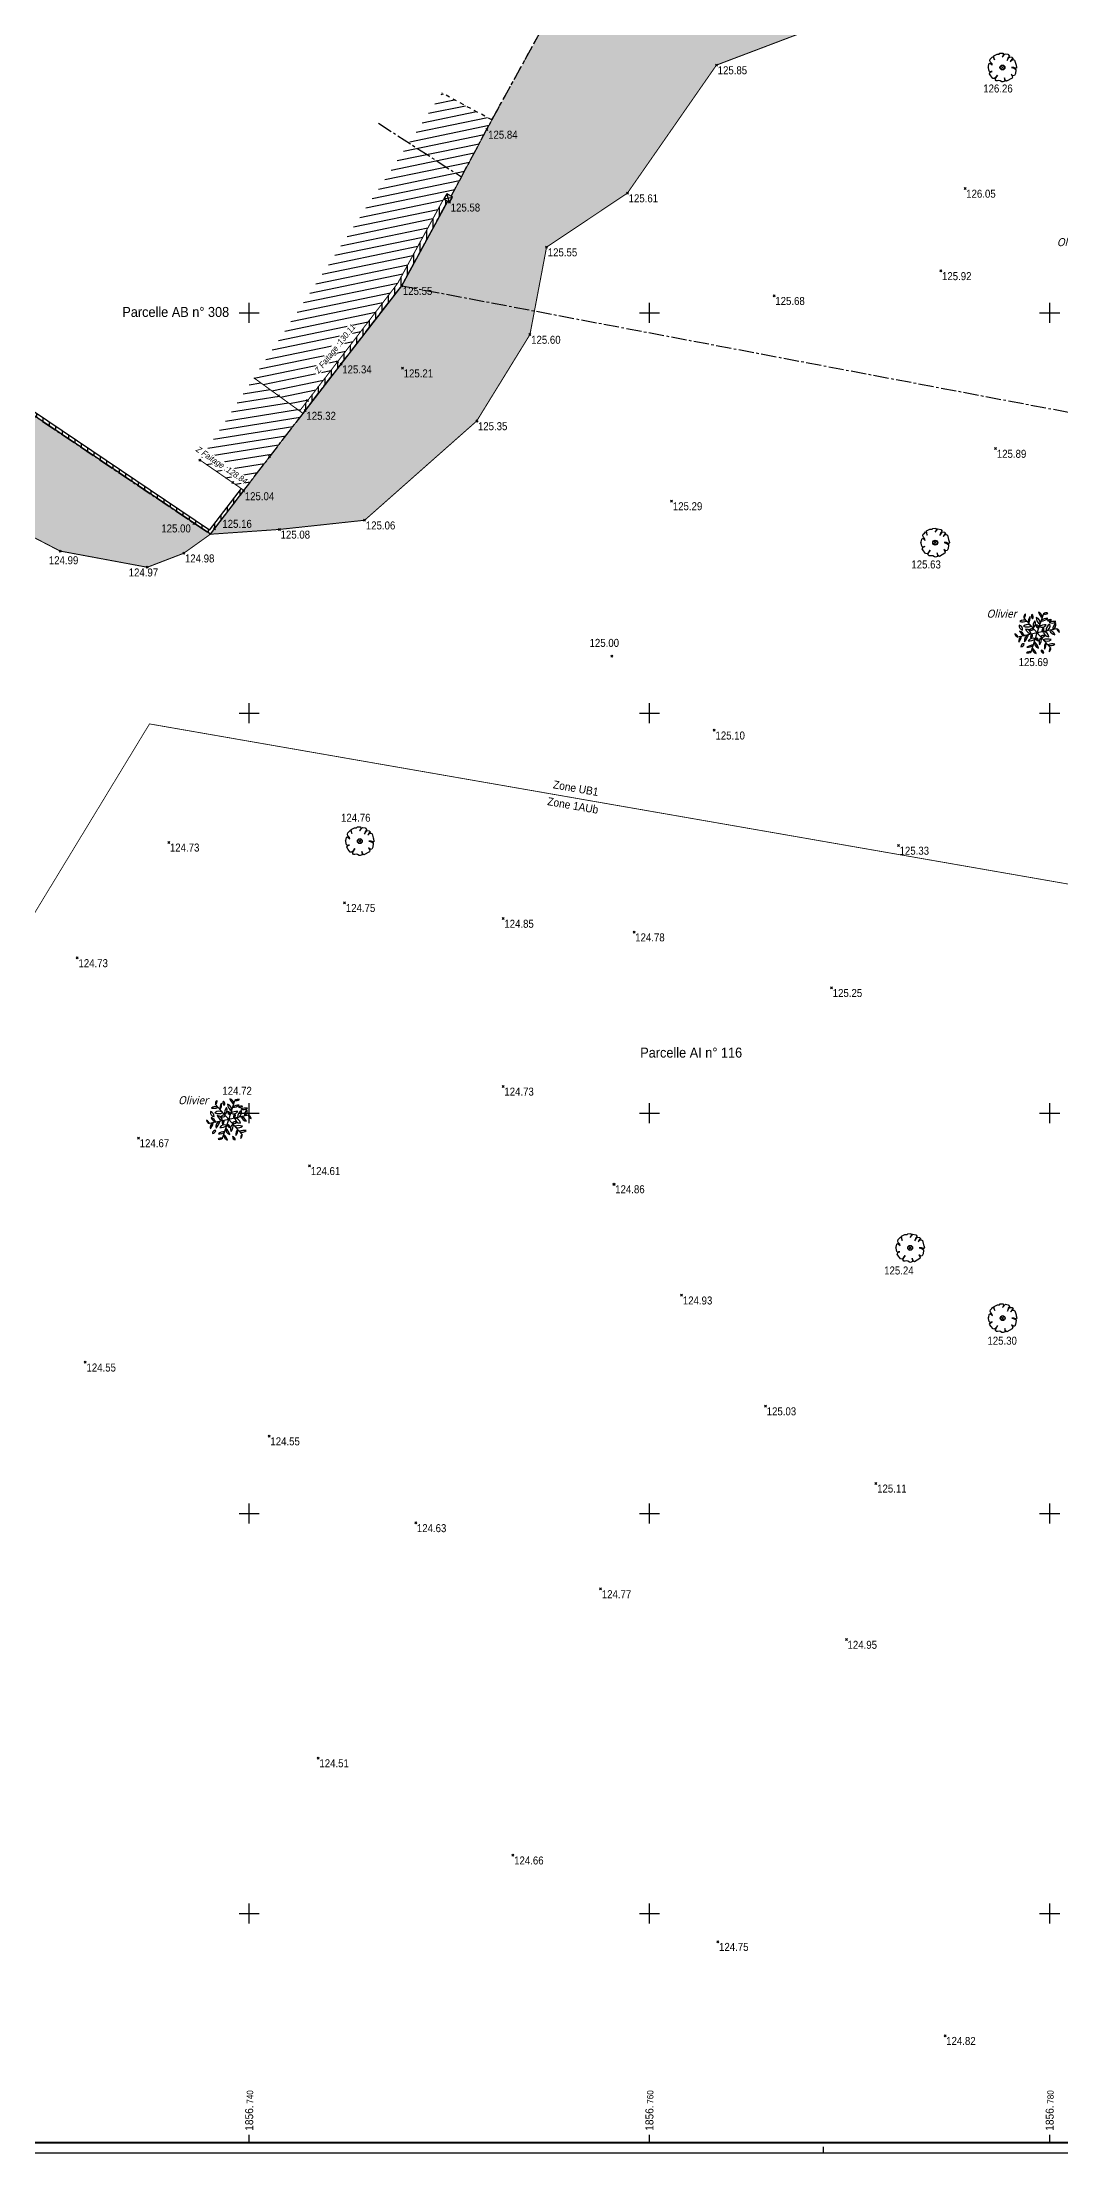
# Model space of a CAD drawing. Header units: millimetres. Extents: x 1856675 to 1856923, y 3169023 to 3169196.
# Drawn here: x 1856729.7 to 1856780.6, y 3169028 to 3169133.5 of the extents above; entities that cross this region are included whole.
import ezdxf
from ezdxf.enums import TextEntityAlignment as Align

# ---------------------------------------------------------------- set-up
doc = ezdxf.new("R2010")
doc.units = ezdxf.units.MM
doc.header["$PDMODE"] = 3
doc.header["$PDSIZE"] = 0.05
for name, pattern in [('AXES2', [28.575, 19.05, -3.175, 3.175, -3.175]), ('Grille', [0.4, 0.2, -0.2]), ('INTERROMPU', [19.05, 12.7, -6.35])]:
    doc.linetypes.add(name, pattern=pattern)
for name, color, linetype in [('Bâtiments', 7, 'Continuous'), ('Bâtiments Hachures', 174, 'Continuous'), ('Carroyage(2)', 7, 'Continuous'), ('Carroyage(2)_Croix', 7, 'Continuous'), ('Carroyage(2)_Textes', 7, 'Continuous'), ('Limites', 1, 'AXES2'), ('Mise en Page', 7, 'Continuous'), ('Murs', 7, 'Continuous'), ('Murs Hachures', 7, 'Continuous'), ("Plan Local d'Urbanisme", 30, 'Continuous'), ('Points Topo', 7, 'Continuous'), ('Points Topo Altitude', 7, 'Continuous'), ('Textes', 7, 'Continuous'), ('Végétation', 102, 'Continuous')]:
    doc.layers.add(name, color=color, linetype=linetype)
doc.styles.add('Pts Topo SPE', font='', dxfattribs={"width": 0.9})
doc.styles.get("Standard").update_dxf_attribs({"font": '', "width": 0.95, "height": 0.4})
doc.styles.get('Pts Topo SPE').set_extended_font_data('Titillium Web Light')
doc.styles.get('Standard').set_extended_font_data('Titillium Web')

# ---------------------------------------------------------------- blocks, each defined once
blk = doc.blocks.new('PointTopo_SPE')
at = {"color": 0}
blk.add_point((0, 0), dxfattribs=at)
at = {"layer": 'Points Topo Altitude', "style": 'Pts Topo SPE', "width": 0.9}
blk.add_attdef('ALT', text='', height=0.4, dxfattribs=at).set_placement((0.06, -0.06), align=Align.TOP_LEFT)
blk = doc.blocks.new('SPE33')
at = {"layer": 'Végétation', "color": 34, "linetype": 'Continuous'}
for p, q in [((0, 0), (-0.97, -0.21)), ((-0.66, 0.74), (0, 0)), ((-0.31, -0.94), (0, 0)), ((0, 0), (0.31, 0.94)), ((0.97, 0.21), (0, 0)), ((0, 0), (0.66, -0.74))]:
    blk.add_line(p, q, dxfattribs=at)
at = {"layer": 'Végétation', "linetype": 'Continuous', "flags": 128}
for points in [[(-0.91, 0.39, 0.413556), (-0.73, 0.14, 0.327018)], [(-0.64, -0.14, 0.199071), (-0.88, 0.09, 0.2141), (-0.64, -0.14)], [(-0.31, -0.07, 0.399655), (-0.58, 0.19, 0.182632)], [(-0.44, 0.48, 0.197295), (-0.36, 0.81, 0.213394)], [(-0.38, 0.15, 0.405615), (-0.17, 0.19, 0.368138)], [(-0.27, 0.92, 0.359321), (-0.23, 0.7, 0.44854)], [(-0.21, 0.24, 0.395447), (-0.12, 0.6, 0.183737)], [(-0.06, 0.76, 0.247573), (0.14, 0.43, 0.405576)], [(-0.06, 0.4, 0.412257), (0.08, 0.24, 0.363706)], [(0.1, 0.31, 0.397494), (0.45, 0.4, 0.182802)], [(0.32, 0.25, 0.410228), (0.25, 0.05, 0.362668)], [(0.58, -0.19, 0.343244), (0.31, 0.07, 0.39624)], [(0.71, 0.65, 0.263238), (0.49, 0.61, 0.223545)], [(-0.97, -0.21, 0.228721), (-1.12, -0.04, 0.262965)], [(-0.65, -0.55, 0.449367), (-0.82, -0.7, 0.357813)], [(-0.31, -0.94, 0.227024), (-0.53, -0.99, 0.259183)], [(-0.1, -0.3, 0.396927), (-0.45, -0.4, 0.181598)], [(-0.32, -0.25, 0.411501), (-0.25, -0.05, 0.36326)], [(0.06, -0.4, 0.410253), (-0.08, -0.25, 0.36307)], [(0.21, -0.24, 0.395854), (0.12, -0.6, 0.185098)], [(0.38, -0.15, 0.412005), (0.17, -0.19, 0.36341)], [(0.32, -1.02, 0.409112), (0.19, -0.86, 0.365)], [(0.69, -0.33, 0.123248), (0.3, -0.34, 0.40967)], [(0.44, -0.48, 0.195962), (0.36, -0.81, 0.214553)]]:
    blk.add_lwpolyline(points, format="xyb", close=True, dxfattribs=at)
for points in [[(-0.54, 0.6, 0.327473), (-0.87, 0.57, 0.131285), (-0.54, 0.59)], [(-0.3, 0.34, 0.408885), (-0.69, 0.33, 0.190387), (-0.31, 0.33)], [(0.25, 0.77, 0.328629), (0.06, 1.03, 0.130944), (0.24, 0.76)], [(0.21, 0.59, 0.122315), (0.52, 0.72, 0.212626), (0.2, 0.62)], [(0.45, 0.09, 0.408313), (0.63, 0.44, 0.288177), (0.44, 0.11)], [(0.6, 0.53, 0.327473), (0.93, 0.56, 0.129825), (0.6, 0.53)], [(0.62, 0.11, 0.233679), (0.88, -0.09, 0.215401), (0.64, 0.14)], [(0.79, 0.17, 0.330838), (0.92, 0.47, 0.286184), (0.78, 0.17)], [(-0.79, -0.17, 0.330482), (-0.92, -0.47, 0.127314), (-0.78, -0.17)], [(-0.45, -0.09, 0.407196), (-0.63, -0.44, 0.059848), (-0.44, -0.11)], [(-0.21, -0.6, 0.121484), (-0.52, -0.72, 0.215083), (-0.2, -0.62)], [(-0.25, -0.77, 0.327928), (-0.06, -1.03, 0.12655), (-0.24, -0.76)], [(-0.14, -0.43, 0.408772), (0.06, -0.76, 0.080638), (-0.14, -0.43)], [(0.54, -0.6, 0.330266), (0.87, -0.56, 0.127707), (0.54, -0.59)]]:
    blk.add_lwpolyline(points, format="xyb", dxfattribs=at)
at = {"layer": 'Végétation', "linetype": 'Continuous'}
for centre, radius, start, end in [((-0.44, 0.78), 0.231, 131.5857, 190.2892), ((-0.85, 0.92), 0.265, 315.6147, 6.2602), ((0.46, 0.77), 0.233, 71.79, 130.0971), ((0.37, 1.2), 0.262, 255.1699, 306.4516), ((1.22, 0.28), 0.261, 195.2175, 246.7822), ((0.89, -0.01), 0.234, 12.0168, 69.9828), ((0.44, -0.78), 0.231, 311.5975, 10.3896), ((0.86, -0.92), 0.266, 135.7219, 186.3372)]:
    blk.add_arc(centre, radius, start, end, dxfattribs=at)
at = {"layer": 'Végétation', "insert": (-2.53, 1.16), "char_height": 0.4, "attachment_point": 1}
blk.add_mtext_dynamic_manual_height_columns('{\\fTrebuchet MS|b0|i1|c0|p34;Olivier}', width=1.8892, gutter_width=12.5, heights=[0], dxfattribs=at)
blk = doc.blocks.new('SPE30')
at = {"layer": 'Végétation'}
h = blk.add_hatch(color=34, dxfattribs=at)
h.dxf.hatch_style = 1
h.paths.add_polyline_path([(-0.28, 0, 1), (0.28, 0, 1)])
h.paths.add_polyline_path([(0.25, 0, -1), (-0.25, 0, -1)], flags=16)
at = {"layer": 'Végétation', "linetype": 'Continuous', "flags": 128}
for points in [[(1.52, 0.36), (1.54, 0.25), (1.6, 0.01), (1.57, -0.08), (1.49, -0.08), (1.28, 0.01), (1.02, 0.01), (1.31, -0.08), (1.51, -0.21), (1.52, -0.27), (1.46, -0.68), (1.37, -0.9), (1.19, -0.93), (0.99, -0.77), (1.14, -1.04), (1.09, -1.2), (0.47, -1.56), (0.31, -1.45), (0.24, -1.17), (0.25, -1.37), (0.27, -1.55), (0.05, -1.64), (-0.08, -1.62), (-0.25, -1.5), (-0.39, -1.48), (-0.57, -1.5), (-0.7, -1.5), (-0.8, -1.39), (-0.74, -1.14), (-0.57, -0.85), (-0.76, -1.12), (-0.92, -1.26), (-1.08, -1.23), (-1.32, -0.93), (-1.48, -0.7), (-1.41, -0.57), (-1.31, -0.49), (-1.17, -0.44), (-1.29, -0.46), (-1.4, -0.51), (-1.51, -0.4), (-1.58, -0.05), (-1.63, 0.04), (-1.57, 0.09), (-1.52, 0.41), (-1.44, 0.48), (-1.31, 0.42), (-1.15, 0.25), (-1.18, 0.41), (-1.34, 0.61), (-1.41, 0.77), (-1.37, 0.94), (-1.22, 1.08), (-1.11, 1.22), (-1.02, 1.16), (-0.89, 0.85), (-0.96, 1.1), (-0.97, 1.32), (-0.6, 1.51), (-0.36, 1.51), (-0.28, 1.6), (0.07, 1.62), (0.1, 1.41), (-0.02, 1.18), (0.31, 1.56), (0.62, 1.49), (0.8, 1.29), (0.63, 1.13), (0.54, 0.8), (0.7, 1.08), (0.83, 1.21), (1.06, 1.18), (1.2, 1.02), (1.06, 0.93), (0.89, 0.69), (1.09, 0.88), (1.25, 0.91), (1.38, 0.83)], [(0.83, 1.21), (0.83, 1.21)], [(0.83, 1.21), (0.83, 1.21)]]:
    blk.add_lwpolyline(points, close=True, dxfattribs=at)
at = {"layer": 'Végétation', "color": 34}
blk.add_circle((0, 0), 0.28, dxfattribs=at)
at = {"layer": 'Végétation', "color": 34, "linetype": 'Continuous'}
blk.add_circle((0, 0), 0.25, dxfattribs=at)
blk = doc.blocks.new('SPE32')
at = {"xscale": 0.4420946478342406, "yscale": 0.4420946478342406, "zscale": 0.4420946478342406}
blk.add_blockref('SPE30', (0, 0), dxfattribs=at)

msp = doc.modelspace()

# ---------------------------------------------------------------- hatches: boundary and pattern name
at = {"layer": 'Bâtiments Hachures'}
h = msp.add_hatch(dxfattribs=at)
h.set_pattern_fill('_U', color=256, scale=0.4, angle=11.6909, style=0, pattern_type=0)
h.set_pattern_definition([(11.6909, (1856740.2328, 3169115.1024), (-0.081053, 0.391702), [])])
h.paths.add_polyline_path([(1856749.72, 3169125.7), (1856749.87, 3169125.96), (1856750.09, 3169125.83), (1856752.13, 3169129.65), (1856749.63, 3169130.99), (1856740.23, 3169116.76), (1856742.52, 3169115.1), (1856744.41, 3169117.55), (1856747.42, 3169121.48)])
h = msp.add_hatch(dxfattribs=at)
h.set_pattern_fill('_U', color=256, scale=0.4, angle=9.0486, style=0, pattern_type=0)
h.set_pattern_definition([(9.048632097, (0, 0), (-0.062909099517, 0.39502208191), [])])
h.paths.add_polyline_path([(1856740.23, 3169116.76), (1856742.69, 3169114.98), (1856741.02, 3169112.82), (1856739.74, 3169111.13), (1856737.54, 3169112.65)])
at = {"layer": 'Murs Hachures'}
h = msp.add_hatch(dxfattribs=at)
h.set_pattern_fill('ANSI31', color=256, scale=0.1, angle=45)
h.set_pattern_definition([(90, (1856742.5191, 3169114.97847), (-0.3175, 8e-17), [])])
h.paths.add_polyline_path([(1856749.92, 3169125.59), (1856749.72, 3169125.7), (1856747.42, 3169121.48), (1856744.41, 3169117.55), (1856742.52, 3169115.1), (1856742.69, 3169114.98), (1856744.59, 3169117.44), (1856747.62, 3169121.36)])
h = msp.add_hatch(dxfattribs=at)
h.set_pattern_fill('ANSI31', color=256, scale=0.1, angle=45)
h.set_pattern_definition([(90, (1856720.18694, 3169108.93807), (-0.3175, 8e-17), [])])
h.paths.add_polyline_path([(1856720.58, 3169120.89), (1856720.48, 3169120.77), (1856720.48, 3169120.77), (1856728.37, 3169115.46), (1856738.06, 3169108.94), (1856739.74, 3169111.13), (1856739.61, 3169111.23), (1856738.02, 3169109.15), (1856728.46, 3169115.59)])
at = {"layer": 'Végétation'}
h = msp.add_hatch(dxfattribs=at)
h.set_pattern_fill('HAIE', color=256, scale=1.5)
h.set_pattern_definition([(109.29005, (1856727.03769, 3169107.298226), (-9, 25.5), [0.090508, -31.693922]), (161.56505, (1856726.6359, 3169108.6614), (-1.5, 2e-12), [0.094695, -4.64872]), (106.92751, (1856726.54605, 3169108.6914), (-6, 19.5), [0.10269, -35.959756]), (111.2505, (1856726.64013, 3169107.29265), (-3, 7.5), [0.129743, -28.84007]), (28.44293, (1856726.43925, 3169108.1658), (16.5, 9), [0.11664, -40.825392]), (83.6598, (1856726.42635, 3169108.05045), (-4e-13, 1.5), [0.11607, -13.467008]), (28.07249, (1856727.23867, 3169108.72553), (19.5, 10.5), [0.072626, -25.427374]), (69.44395, (1856727.3028, 3169107.36231), (1.5, 4.5), [0.07305, -12.742956]), (122.90524, (1856727.3241, 3169107.43071), (-3, 4.5), [0.086475, -30.28621]), (135, (1856727.3968, 3169107.5632), (-1.5, 2e-16), [0.054415, -2.066905]), (156.25051, (1856727.478, 3169108.49055), (-24, 10.5), [0.116805, -40.852696]), (45, (1856727.3113, 3169108.4777), (2e-16, 1.5), [0.084633, -2.036687]), (48.36646, (1856727.3241, 3169108.26405), (10.5, 12), [0.05142, -18.010972]), (34.69515, (1856727.33265, 3169107.99915), (15, 10.5), [0.067575, -23.649507]), (128.29016, (1856726.8111, 3169108.73835), (-6, 7.5), [0.06918, -36.241975]), (72.25533, (1856726.965, 3169107.9093), (10.5, 33), [0.11217, -39.261044]), (115.34618, (1856726.9992, 3169108.0161), (-1.5, 3), [0.08988, -31.445814]), (115.0169, (1856727.1918, 3169107.6915), (-1.5, 3), [0.13194, -24.697478]), (41.18593, (1856727.15745, 3169107.6615), (1.5, 1.5), [0.045405, -15.899814]), (63.435, (1856727.10186, 3169107.5033), (6e-13, 1.5), [0.02867, -3.325432]), (131.18593, (1856726.71705, 3169107.5589), (-1.5, 1.5), [0.090855, -15.854364]), (159.44395, (1856726.80256, 3169107.7127), (-4.5, 1.5), [0.073053, -12.742953]), (19.79888, (1856726.54605, 3169107.86655), (16.5, 6), [0.050085, -39.805906]), (116.565, (1856726.74274, 3169108.1529), (-1.5, 1.5), [0.02867, -3.325432]), (45, (1856726.9179, 3169108.2811), (2e-16, 1.5), [0.036277, -2.085043]), (56.3099, (1856727.0975, 3169108.16144), (1.5, 3), [0.03087, -5.377458]), (131.18593, (1856726.95225, 3169108.54185), (-1.5, 1.5), [0.045465, -15.899754]), (0, (1856726.5111, 3169108.4177), (0, 1.5), [0.075, -1.425]), (146.3099, (1856726.06294, 3169107.4521), (-3, 1.5), [0.092355, -5.315972]), (143.1301, (1856726.15275, 3169107.97767), (-4.5, 3), [0.106836, -7.393164]), (36.38435, (1856725.9861, 3169107.98199), (6, 4.5), [0.100825, -35.300446]), (136.7357, (1856726.06724, 3169108.29387), (-24, 22.5), [0.099864, -34.917989]), (25.70995, (1856726.1271, 3169108.6401), (3, 1.5), [0.13764, -44.812332]), (127.40536, (1856726.24245, 3169107.5289), (-15, 19.5), [0.0915, -32.009902]), (45, (1856726.2553, 3169107.3067), (2e-16, 1.5), [0.042316, -2.079004]), (153.435, (1856726.3066, 3169107.8794), (-1.5, -2e-12), [0.038152, -3.31595]), (167.4712, (1856726.35795, 3169107.50325), (-7.5, 1.5), [0.11832, -13.710997]), (45, (1856726.2861, 3169108.2677), (2e-16, 1.5), [0.106066, -2.015254])])
h.paths.add_polyline_path([(1856766.14, 3169152.92), (1856768.64, 3169156.34), (1856777.31, 3169153.19), (1856774.58, 3169146.88), (1856772.67, 3169140.56), (1856769.87, 3169134.86), (1856763.35, 3169132.39), (1856758.9, 3169125.99), (1856754.86, 3169123.29), (1856754.03, 3169118.92), (1856751.37, 3169114.6), (1856745.77, 3169109.64), (1856741.51, 3169109.18), (1856738.06, 3169108.94), (1856736.73, 3169107.99), (1856734.91, 3169107.29), (1856730.55, 3169108.1), (1856726.42, 3169110.25), (1856725.99, 3169111.82), (1856727.1, 3169114.37), (1856728.37, 3169115.46), (1856738.06, 3169108.94), (1856739.74, 3169111.13), (1856741.02, 3169112.82), (1856742.69, 3169114.98), (1856747.62, 3169121.36), (1856749.92, 3169125.59), (1856750.01, 3169125.53), (1856750.16, 3169125.79), (1856750.09, 3169125.83), (1856752.13, 3169129.65), (1856758.83, 3169141.83), (1856761.3, 3169146.28), (1856762.38, 3169147.79), (1856764.43, 3169150.64)])

# ---------------------------------------------------------------- linework, layer by layer
at = {"layer": 'Bâtiments', "linetype": 'Grille', "flags": 128}
for points in [[(1856752.13, 3169129.65), (1856758.83, 3169141.83)], [(1856752.13, 3169129.65), (1856749.63, 3169130.99)]]:
    msp.add_lwpolyline(points, dxfattribs=at)
at = {"layer": 'Bâtiments', "color": 7, "const_width": 0.05, "flags": 128}
for points in [[(1856750.09, 3169125.83), (1856752.13, 3169129.65)], [(1856742.52, 3169115.1), (1856744.41, 3169117.55), (1856747.42, 3169121.48), (1856749.72, 3169125.7)], [(1856740.23, 3169116.76), (1856742.69, 3169114.98), (1856741.02, 3169112.82), (1856739.74, 3169111.13), (1856737.54, 3169112.65)]]:
    msp.add_lwpolyline(points, dxfattribs=at)
at = {"layer": 'Bâtiments', "flags": 128}
for points in [[(1856738.06, 3169108.94), (1856728.37, 3169115.46), (1856720.19, 3169120.96)], [(1856738.02, 3169109.15), (1856728.46, 3169115.59), (1856720.29, 3169121.09)]]:
    msp.add_lwpolyline(points, dxfattribs=at)
at = {"layer": 'Carroyage(2)'}
for p, q in [((1856740, 3169028.54), (1856740, 3169028.94)), ((1856760, 3169028.54), (1856760, 3169028.94)), ((1856768.7, 3169028.04), (1856768.7, 3169028.34)), ((1856780, 3169028.54), (1856780, 3169028.94))]:
    msp.add_line(p, q, dxfattribs=at)
at = {"layer": 'Carroyage(2)_Croix'}
for p, q in [((1856740, 3169119.5), (1856740, 3169120.5)), ((1856759.5, 3169120), (1856760.5, 3169120)), ((1856760, 3169119.5), (1856760, 3169120.5)), ((1856779.5, 3169120), (1856780.5, 3169120)), ((1856780, 3169119.5), (1856780, 3169120.5)), ((1856739.5, 3169100), (1856740.5, 3169100)), ((1856740, 3169099.5), (1856740, 3169100.5)), ((1856759.5, 3169100), (1856760.5, 3169100)), ((1856760, 3169099.5), (1856760, 3169100.5)), ((1856779.5, 3169100), (1856780.5, 3169100)), ((1856780, 3169099.5), (1856780, 3169100.5)), ((1856739.5, 3169080), (1856740.5, 3169080)), ((1856740, 3169079.5), (1856740, 3169080.5)), ((1856759.5, 3169080), (1856760.5, 3169080)), ((1856760, 3169079.5), (1856760, 3169080.5)), ((1856779.5, 3169080), (1856780.5, 3169080)), ((1856780, 3169079.5), (1856780, 3169080.5)), ((1856739.5, 3169060), (1856740.5, 3169060)), ((1856740, 3169059.5), (1856740, 3169060.5)), ((1856759.5, 3169060), (1856760.5, 3169060)), ((1856760, 3169059.5), (1856760, 3169060.5)), ((1856779.5, 3169060), (1856780.5, 3169060)), ((1856780, 3169059.5), (1856780, 3169060.5)), ((1856739.5, 3169040), (1856740.5, 3169040)), ((1856740, 3169039.5), (1856740, 3169040.5)), ((1856759.5, 3169040), (1856760.5, 3169040)), ((1856760, 3169039.5), (1856760, 3169040.5)), ((1856779.5, 3169040), (1856780.5, 3169040)), ((1856780, 3169039.5), (1856780, 3169040.5))]:
    msp.add_line(p, q, dxfattribs=at)
at = {"layer": 'Limites', "ltscale": 0.04, "flags": 128}
for points in [[(1856746.46, 3169129.48), (1856750.61, 3169126.81)], [(1856747.62, 3169121.36), (1856838.69, 3169104.09)]]:
    msp.add_lwpolyline(points, dxfattribs=at)
at = {"layer": 'Mise en Page', "color": 30, "linetype": 'INTERROMPU', "ltscale": 0.05, "const_width": 0.04, "flags": 128}
msp.add_lwpolyline([(1856697.66, 3169092.55), (1856721.88, 3169077.83), (1856735.02, 3169099.46), (1856805.15, 3169087.23)], dxfattribs=at)
at = {"layer": 'Murs'}
for p, q in [((1856749.87, 3169125.96), (1856749.72, 3169125.7)), ((1856749.72, 3169125.7), (1856750.16, 3169125.79)), ((1856749.72, 3169125.7), (1856750.01, 3169125.53)), ((1856750.16, 3169125.79), (1856749.87, 3169125.96)), ((1856750.01, 3169125.53), (1856749.87, 3169125.96)), ((1856750.01, 3169125.53), (1856750.16, 3169125.79))]:
    msp.add_line(p, q, dxfattribs=at)
at = {"layer": 'Murs', "flags": 128}
for points in [[(1856742.69, 3169114.98), (1856744.59, 3169117.44), (1856747.62, 3169121.36), (1856749.92, 3169125.59)], [(1856738.02, 3169109.15), (1856739.61, 3169111.23)], [(1856738.06, 3169108.94), (1856739.74, 3169111.13)]]:
    msp.add_lwpolyline(points, dxfattribs=at)
at = {"layer": 'Végétation', "color": 102, "linetype": 'Grille', "flags": 128}
msp.add_lwpolyline([(1856728.37, 3169115.46, 0.05, 0.05, 0), (1856727.1, 3169114.37, 0.05, 0.05, 0), (1856725.99, 3169111.82, 0.05, 0.05, 0), (1856726.42, 3169110.25, 0.05, 0.05, 0), (1856730.55, 3169108.1, 0.05, 0.05, 0), (1856734.91, 3169107.29, 0.05, 0.05, 0), (1856736.73, 3169107.99, 0.05, 0.05, 0), (1856738.06, 3169108.94, 0.05, 0.05, 0), (1856741.51, 3169109.18, 0.05, 0.05, 0), (1856745.77, 3169109.64, 0.05, 0.05, 0), (1856751.37, 3169114.6, 0.05, 0.05, 0), (1856754.03, 3169118.92, 0.05, 0.05, 0), (1856754.86, 3169123.29, 0.05, 0.05, 0), (1856758.9, 3169125.99, 0.05, 0.05, 0), (1856763.35, 3169132.39, 0.05, 0.05, 0), (1856769.87, 3169134.86, 0.05, 0.05, 0), (1856772.67, 3169140.56, 0.05, 0.05, 0), (1856774.58, 3169146.88, 0.05, 0.05, 0), (1856777.31, 3169153.19, 0, 0, 0)], format="xyseb", dxfattribs=at)

# ---------------------------------------------------------------- block references
at = {"layer": 'Points Topo'}
ref = msp.add_blockref('PointTopo_SPE', (1856763.35, 3169132.39, 125.85), dxfattribs=at)
ref.add_attrib('ALT', '125.85', dxfattribs={"layer": 'Points Topo Altitude', "height": 0.4, "style": 'Pts Topo SPE', "width": 0.9}).set_placement((1856763.41, 3169132.33, 125.85), align=Align.TOP_LEFT)
ref = msp.add_blockref('PointTopo_SPE', (1856777.64, 3169132.27, 126.26), dxfattribs=at)
ref.add_attrib('ALT', '126.26', dxfattribs={"layer": 'Points Topo Altitude', "height": 0.4, "style": 'Pts Topo SPE', "width": 0.9}).set_placement((1856776.68, 3169131.42, 126.26), align=Align.TOP_LEFT)
ref = msp.add_blockref('PointTopo_SPE', (1856751.88, 3169129.17, 125.84), dxfattribs=at)
ref.add_attrib('ALT', '125.84', dxfattribs={"layer": 'Points Topo Altitude', "height": 0.4, "style": 'Pts Topo SPE', "width": 0.9}).set_placement((1856751.94, 3169129.11, 125.84), align=Align.TOP_LEFT)
ref = msp.add_blockref('PointTopo_SPE', (1856775.77, 3169126.22, 126.05), dxfattribs=at)
ref.add_attrib('ALT', '126.05', dxfattribs={"layer": 'Points Topo Altitude', "height": 0.4, "style": 'Pts Topo SPE', "width": 0.9}).set_placement((1856775.83, 3169126.16, 126.05), align=Align.TOP_LEFT)
ref = msp.add_blockref('PointTopo_SPE', (1856750.01, 3169125.53, 125.58), dxfattribs=at)
ref.add_attrib('ALT', '125.58', dxfattribs={"layer": 'Points Topo Altitude', "height": 0.4, "style": 'Pts Topo SPE', "width": 0.9}).set_placement((1856750.07, 3169125.47, 125.58), align=Align.TOP_LEFT)
ref = msp.add_blockref('PointTopo_SPE', (1856758.9, 3169125.99, 125.61), dxfattribs=at)
ref.add_attrib('ALT', '125.61', dxfattribs={"layer": 'Points Topo Altitude', "height": 0.4, "style": 'Pts Topo SPE', "width": 0.9}).set_placement((1856758.96, 3169125.93, 125.61), align=Align.TOP_LEFT)
ref = msp.add_blockref('PointTopo_SPE', (1856754.86, 3169123.29, 125.55), dxfattribs=at)
ref.add_attrib('ALT', '125.55', dxfattribs={"layer": 'Points Topo Altitude', "height": 0.4, "style": 'Pts Topo SPE', "width": 0.9}).set_placement((1856754.92, 3169123.23, 125.55), align=Align.TOP_LEFT)
ref = msp.add_blockref('PointTopo_SPE', (1856774.56, 3169122.1, 125.92), dxfattribs=at)
ref.add_attrib('ALT', '125.92', dxfattribs={"layer": 'Points Topo Altitude', "height": 0.4, "style": 'Pts Topo SPE', "width": 0.9}).set_placement((1856774.62, 3169122.04, 125.92), align=Align.TOP_LEFT)
ref = msp.add_blockref('PointTopo_SPE', (1856747.62, 3169121.36, 125.55), dxfattribs=at)
ref.add_attrib('ALT', '125.55', dxfattribs={"layer": 'Points Topo Altitude', "height": 0.4, "style": 'Pts Topo SPE', "width": 0.9}).set_placement((1856747.68, 3169121.3, 125.55), align=Align.TOP_LEFT)
ref = msp.add_blockref('PointTopo_SPE', (1856766.23, 3169120.86, 125.68), dxfattribs=at)
ref.add_attrib('ALT', '125.68', dxfattribs={"layer": 'Points Topo Altitude', "height": 0.4, "style": 'Pts Topo SPE', "width": 0.9}).set_placement((1856766.29, 3169120.8, 125.68), align=Align.TOP_LEFT)
ref = msp.add_blockref('PointTopo_SPE', (1856754.03, 3169118.92, 125.6), dxfattribs=at)
ref.add_attrib('ALT', '125.60', dxfattribs={"layer": 'Points Topo Altitude', "height": 0.4, "style": 'Pts Topo SPE', "width": 0.9}).set_placement((1856754.09, 3169118.86, 125.6), align=Align.TOP_LEFT)
for p in [(1856744.41, 3169117.55), (1856741.47, 3169115.86), (1856742.91, 3169115.62), (1856737.54, 3169112.65), (1856741.02, 3169112.82), (1856739.18, 3169111.52)]:
    msp.add_blockref('PointTopo_SPE', p, dxfattribs=at)
ref = msp.add_blockref('PointTopo_SPE', (1856744.59, 3169117.44, 125.34), dxfattribs=at)
ref.add_attrib('ALT', '125.34', dxfattribs={"layer": 'Points Topo Altitude', "height": 0.4, "style": 'Pts Topo SPE', "width": 0.9}).set_placement((1856744.65, 3169117.38, 125.34), align=Align.TOP_LEFT)
ref = msp.add_blockref('PointTopo_SPE', (1856747.66, 3169117.24, 125.21), dxfattribs=at)
ref.add_attrib('ALT', '125.21', dxfattribs={"layer": 'Points Topo Altitude', "height": 0.4, "style": 'Pts Topo SPE', "width": 0.9}).set_placement((1856747.72, 3169117.18, 125.21), align=Align.TOP_LEFT)
ref = msp.add_blockref('PointTopo_SPE', (1856742.8, 3169115.12, 125.32), dxfattribs=at)
ref.add_attrib('ALT', '125.32', dxfattribs={"layer": 'Points Topo Altitude', "height": 0.4, "style": 'Pts Topo SPE', "width": 0.9}).set_placement((1856742.86, 3169115.06, 125.32), align=Align.TOP_LEFT)
ref = msp.add_blockref('PointTopo_SPE', (1856751.37, 3169114.6, 125.35), dxfattribs=at)
ref.add_attrib('ALT', '125.35', dxfattribs={"layer": 'Points Topo Altitude', "height": 0.4, "style": 'Pts Topo SPE', "width": 0.9}).set_placement((1856751.43, 3169114.54, 125.35), align=Align.TOP_LEFT)
ref = msp.add_blockref('PointTopo_SPE', (1856777.3, 3169113.22, 125.89), dxfattribs=at)
ref.add_attrib('ALT', '125.89', dxfattribs={"layer": 'Points Topo Altitude', "height": 0.4, "style": 'Pts Topo SPE', "width": 0.9}).set_placement((1856777.36, 3169113.16, 125.89), align=Align.TOP_LEFT)
ref = msp.add_blockref('PointTopo_SPE', (1856739.72, 3169111.1, 125.04), dxfattribs=at)
ref.add_attrib('ALT', '125.04', dxfattribs={"layer": 'Points Topo Altitude', "height": 0.4, "style": 'Pts Topo SPE', "width": 0.9}).set_placement((1856739.78, 3169111.04, 125.04), align=Align.TOP_LEFT)
ref = msp.add_blockref('PointTopo_SPE', (1856761.11, 3169110.6, 125.29), dxfattribs=at)
ref.add_attrib('ALT', '125.29', dxfattribs={"layer": 'Points Topo Altitude', "height": 0.4, "style": 'Pts Topo SPE', "width": 0.9}).set_placement((1856761.17, 3169110.54, 125.29), align=Align.TOP_LEFT)
ref = msp.add_blockref('PointTopo_SPE', (1856737.24, 3169109.48, 125), dxfattribs=at)
ref.add_attrib('ALT', '125.00', dxfattribs={"layer": 'Points Topo Altitude', "height": 0.4, "style": 'Pts Topo SPE', "width": 0.9}).set_placement((1856735.61, 3169109.43, 125), align=Align.TOP_LEFT)
ref = msp.add_blockref('PointTopo_SPE', (1856738.26, 3169109.21, 125.16), dxfattribs=at)
ref.add_attrib('ALT', '125.16', dxfattribs={"layer": 'Points Topo Altitude', "height": 0.4, "style": 'Pts Topo SPE', "width": 0.9}).set_placement((1856738.66, 3169109.66, 125.16), align=Align.TOP_LEFT)
ref = msp.add_blockref('PointTopo_SPE', (1856741.51, 3169109.18, 125.08), dxfattribs=at)
ref.add_attrib('ALT', '125.08', dxfattribs={"layer": 'Points Topo Altitude', "height": 0.4, "style": 'Pts Topo SPE', "width": 0.9}).set_placement((1856741.57, 3169109.12, 125.08), align=Align.TOP_LEFT)
ref = msp.add_blockref('PointTopo_SPE', (1856745.77, 3169109.64, 125.06), dxfattribs=at)
ref.add_attrib('ALT', '125.06', dxfattribs={"layer": 'Points Topo Altitude', "height": 0.4, "style": 'Pts Topo SPE', "width": 0.9}).set_placement((1856745.83, 3169109.58, 125.06), align=Align.TOP_LEFT)
ref = msp.add_blockref('PointTopo_SPE', (1856730.55, 3169108.1, 124.99), dxfattribs=at)
ref.add_attrib('ALT', '124.99', dxfattribs={"layer": 'Points Topo Altitude', "height": 0.4, "style": 'Pts Topo SPE', "width": 0.9}).set_placement((1856729.99, 3169107.84, 124.99), align=Align.TOP_LEFT)
ref = msp.add_blockref('PointTopo_SPE', (1856774.28, 3169108.52, 125.63), dxfattribs=at)
ref.add_attrib('ALT', '125.63', dxfattribs={"layer": 'Points Topo Altitude', "height": 0.4, "style": 'Pts Topo SPE', "width": 0.9}).set_placement((1856773.09, 3169107.63, 125.63), align=Align.TOP_LEFT)
ref = msp.add_blockref('PointTopo_SPE', (1856734.91, 3169107.29, 124.97), dxfattribs=at)
ref.add_attrib('ALT', '124.97', dxfattribs={"layer": 'Points Topo Altitude', "height": 0.4, "style": 'Pts Topo SPE', "width": 0.9}).set_placement((1856733.98, 3169107.23, 124.97), align=Align.TOP_LEFT)
ref = msp.add_blockref('PointTopo_SPE', (1856736.73, 3169107.99, 124.98), dxfattribs=at)
ref.add_attrib('ALT', '124.98', dxfattribs={"layer": 'Points Topo Altitude', "height": 0.4, "style": 'Pts Topo SPE', "width": 0.9}).set_placement((1856736.79, 3169107.93, 124.98), align=Align.TOP_LEFT)
ref = msp.add_blockref('PointTopo_SPE', (1856779.38, 3169104.01, 125.69), dxfattribs=at)
ref.add_attrib('ALT', '125.69', dxfattribs={"layer": 'Points Topo Altitude', "height": 0.4, "style": 'Pts Topo SPE', "width": 0.9}).set_placement((1856778.45, 3169102.75, 125.69), align=Align.TOP_LEFT)
ref = msp.add_blockref('PointTopo_SPE', (1856758.12, 3169102.85, 125), dxfattribs=at)
ref.add_attrib('ALT', '125.00', dxfattribs={"layer": 'Points Topo Altitude', "height": 0.4, "style": 'Pts Topo SPE', "width": 0.9}).set_placement((1856757.01, 3169103.71, 125), align=Align.TOP_LEFT)
ref = msp.add_blockref('PointTopo_SPE', (1856763.24, 3169099.14, 125.1), dxfattribs=at)
ref.add_attrib('ALT', '125.10', dxfattribs={"layer": 'Points Topo Altitude', "height": 0.4, "style": 'Pts Topo SPE', "width": 0.9}).set_placement((1856763.3, 3169099.08, 125.1), align=Align.TOP_LEFT)
ref = msp.add_blockref('PointTopo_SPE', (1856745.53, 3169093.6, 124.76), dxfattribs=at)
ref.add_attrib('ALT', '124.76', dxfattribs={"layer": 'Points Topo Altitude', "height": 0.4, "style": 'Pts Topo SPE', "width": 0.9}).set_placement((1856744.59, 3169094.97, 124.76), align=Align.TOP_LEFT)
ref = msp.add_blockref('PointTopo_SPE', (1856735.98, 3169093.54, 124.73), dxfattribs=at)
ref.add_attrib('ALT', '124.73', dxfattribs={"layer": 'Points Topo Altitude', "height": 0.4, "style": 'Pts Topo SPE', "width": 0.9}).set_placement((1856736.04, 3169093.48, 124.73), align=Align.TOP_LEFT)
ref = msp.add_blockref('PointTopo_SPE', (1856772.44, 3169093.38, 125.33), dxfattribs=at)
ref.add_attrib('ALT', '125.33', dxfattribs={"layer": 'Points Topo Altitude', "height": 0.4, "style": 'Pts Topo SPE', "width": 0.9}).set_placement((1856772.5, 3169093.32, 125.33), align=Align.TOP_LEFT)
ref = msp.add_blockref('PointTopo_SPE', (1856744.77, 3169090.52, 124.75), dxfattribs=at)
ref.add_attrib('ALT', '124.75', dxfattribs={"layer": 'Points Topo Altitude', "height": 0.4, "style": 'Pts Topo SPE', "width": 0.9}).set_placement((1856744.83, 3169090.46, 124.75), align=Align.TOP_LEFT)
ref = msp.add_blockref('PointTopo_SPE', (1856752.69, 3169089.73, 124.85), dxfattribs=at)
ref.add_attrib('ALT', '124.85', dxfattribs={"layer": 'Points Topo Altitude', "height": 0.4, "style": 'Pts Topo SPE', "width": 0.9}).set_placement((1856752.75, 3169089.67, 124.85), align=Align.TOP_LEFT)
ref = msp.add_blockref('PointTopo_SPE', (1856759.23, 3169089.05, 124.78), dxfattribs=at)
ref.add_attrib('ALT', '124.78', dxfattribs={"layer": 'Points Topo Altitude', "height": 0.4, "style": 'Pts Topo SPE', "width": 0.9}).set_placement((1856759.29, 3169088.99, 124.78), align=Align.TOP_LEFT)
ref = msp.add_blockref('PointTopo_SPE', (1856731.41, 3169087.76, 124.73), dxfattribs=at)
ref.add_attrib('ALT', '124.73', dxfattribs={"layer": 'Points Topo Altitude', "height": 0.4, "style": 'Pts Topo SPE', "width": 0.9}).set_placement((1856731.47, 3169087.7, 124.73), align=Align.TOP_LEFT)
ref = msp.add_blockref('PointTopo_SPE', (1856769.1, 3169086.27, 125.25), dxfattribs=at)
ref.add_attrib('ALT', '125.25', dxfattribs={"layer": 'Points Topo Altitude', "height": 0.4, "style": 'Pts Topo SPE', "width": 0.9}).set_placement((1856769.16, 3169086.21, 125.25), align=Align.TOP_LEFT)
ref = msp.add_blockref('PointTopo_SPE', (1856738.98, 3169079.69, 124.72), dxfattribs=at)
ref.add_attrib('ALT', '124.72', dxfattribs={"layer": 'Points Topo Altitude', "height": 0.4, "style": 'Pts Topo SPE', "width": 0.9}).set_placement((1856738.66, 3169081.32, 124.72), align=Align.TOP_LEFT)
ref = msp.add_blockref('PointTopo_SPE', (1856752.69, 3169081.34, 124.73), dxfattribs=at)
ref.add_attrib('ALT', '124.73', dxfattribs={"layer": 'Points Topo Altitude', "height": 0.4, "style": 'Pts Topo SPE', "width": 0.9}).set_placement((1856752.75, 3169081.28, 124.73), align=Align.TOP_LEFT)
ref = msp.add_blockref('PointTopo_SPE', (1856734.47, 3169078.76, 124.67), dxfattribs=at)
ref.add_attrib('ALT', '124.67', dxfattribs={"layer": 'Points Topo Altitude', "height": 0.4, "style": 'Pts Topo SPE', "width": 0.9}).set_placement((1856734.53, 3169078.7, 124.67), align=Align.TOP_LEFT)
ref = msp.add_blockref('PointTopo_SPE', (1856743.02, 3169077.37, 124.61), dxfattribs=at)
ref.add_attrib('ALT', '124.61', dxfattribs={"layer": 'Points Topo Altitude', "height": 0.4, "style": 'Pts Topo SPE', "width": 0.9}).set_placement((1856743.08, 3169077.31, 124.61), align=Align.TOP_LEFT)
ref = msp.add_blockref('PointTopo_SPE', (1856758.23, 3169076.46, 124.86), dxfattribs=at)
ref.add_attrib('ALT', '124.86', dxfattribs={"layer": 'Points Topo Altitude', "height": 0.4, "style": 'Pts Topo SPE', "width": 0.9}).set_placement((1856758.29, 3169076.4, 124.86), align=Align.TOP_LEFT)
ref = msp.add_blockref('PointTopo_SPE', (1856773.03, 3169073.27, 125.24), dxfattribs=at)
ref.add_attrib('ALT', '125.24', dxfattribs={"layer": 'Points Topo Altitude', "height": 0.4, "style": 'Pts Topo SPE', "width": 0.9}).set_placement((1856771.73, 3169072.34, 125.24), align=Align.TOP_LEFT)
ref = msp.add_blockref('PointTopo_SPE', (1856761.61, 3169070.9, 124.93), dxfattribs=at)
ref.add_attrib('ALT', '124.93', dxfattribs={"layer": 'Points Topo Altitude', "height": 0.4, "style": 'Pts Topo SPE', "width": 0.9}).set_placement((1856761.67, 3169070.84, 124.93), align=Align.TOP_LEFT)
ref = msp.add_blockref('PointTopo_SPE', (1856777.65, 3169069.76, 125.3), dxfattribs=at)
ref.add_attrib('ALT', '125.30', dxfattribs={"layer": 'Points Topo Altitude', "height": 0.4, "style": 'Pts Topo SPE', "width": 0.9}).set_placement((1856776.89, 3169068.83, 125.3), align=Align.TOP_LEFT)
ref = msp.add_blockref('PointTopo_SPE', (1856731.81, 3169067.55, 124.55), dxfattribs=at)
ref.add_attrib('ALT', '124.55', dxfattribs={"layer": 'Points Topo Altitude', "height": 0.4, "style": 'Pts Topo SPE', "width": 0.9}).set_placement((1856731.87, 3169067.49, 124.55), align=Align.TOP_LEFT)
ref = msp.add_blockref('PointTopo_SPE', (1856765.8, 3169065.36, 125.03), dxfattribs=at)
ref.add_attrib('ALT', '125.03', dxfattribs={"layer": 'Points Topo Altitude', "height": 0.4, "style": 'Pts Topo SPE', "width": 0.9}).set_placement((1856765.86, 3169065.3, 125.03), align=Align.TOP_LEFT)
ref = msp.add_blockref('PointTopo_SPE', (1856741, 3169063.86, 124.55), dxfattribs=at)
ref.add_attrib('ALT', '124.55', dxfattribs={"layer": 'Points Topo Altitude', "height": 0.4, "style": 'Pts Topo SPE', "width": 0.9}).set_placement((1856741.06, 3169063.8, 124.55), align=Align.TOP_LEFT)
ref = msp.add_blockref('PointTopo_SPE', (1856771.32, 3169061.5, 125.11), dxfattribs=at)
ref.add_attrib('ALT', '125.11', dxfattribs={"layer": 'Points Topo Altitude', "height": 0.4, "style": 'Pts Topo SPE', "width": 0.9}).set_placement((1856771.38, 3169061.44, 125.11), align=Align.TOP_LEFT)
ref = msp.add_blockref('PointTopo_SPE', (1856748.32, 3169059.52, 124.63), dxfattribs=at)
ref.add_attrib('ALT', '124.63', dxfattribs={"layer": 'Points Topo Altitude', "height": 0.4, "style": 'Pts Topo SPE', "width": 0.9}).set_placement((1856748.38, 3169059.46, 124.63), align=Align.TOP_LEFT)
ref = msp.add_blockref('PointTopo_SPE', (1856757.56, 3169056.22, 124.77), dxfattribs=at)
ref.add_attrib('ALT', '124.77', dxfattribs={"layer": 'Points Topo Altitude', "height": 0.4, "style": 'Pts Topo SPE', "width": 0.9}).set_placement((1856757.62, 3169056.16, 124.77), align=Align.TOP_LEFT)
ref = msp.add_blockref('PointTopo_SPE', (1856769.84, 3169053.69, 124.95), dxfattribs=at)
ref.add_attrib('ALT', '124.95', dxfattribs={"layer": 'Points Topo Altitude', "height": 0.4, "style": 'Pts Topo SPE', "width": 0.9}).set_placement((1856769.9, 3169053.63, 124.95), align=Align.TOP_LEFT)
ref = msp.add_blockref('PointTopo_SPE', (1856743.45, 3169047.77, 124.51), dxfattribs=at)
ref.add_attrib('ALT', '124.51', dxfattribs={"layer": 'Points Topo Altitude', "height": 0.4, "style": 'Pts Topo SPE', "width": 0.9}).set_placement((1856743.51, 3169047.71, 124.51), align=Align.TOP_LEFT)
ref = msp.add_blockref('PointTopo_SPE', (1856753.18, 3169042.91, 124.66), dxfattribs=at)
ref.add_attrib('ALT', '124.66', dxfattribs={"layer": 'Points Topo Altitude', "height": 0.4, "style": 'Pts Topo SPE', "width": 0.9}).set_placement((1856753.24, 3169042.85, 124.66), align=Align.TOP_LEFT)
ref = msp.add_blockref('PointTopo_SPE', (1856763.42, 3169038.59, 124.75), dxfattribs=at)
ref.add_attrib('ALT', '124.75', dxfattribs={"layer": 'Points Topo Altitude', "height": 0.4, "style": 'Pts Topo SPE', "width": 0.9}).set_placement((1856763.48, 3169038.53, 124.75), align=Align.TOP_LEFT)
ref = msp.add_blockref('PointTopo_SPE', (1856774.77, 3169033.89, 124.82), dxfattribs=at)
ref.add_attrib('ALT', '124.82', dxfattribs={"layer": 'Points Topo Altitude', "height": 0.4, "style": 'Pts Topo SPE', "width": 0.9}).set_placement((1856774.83, 3169033.83, 124.82), align=Align.TOP_LEFT)
at = {"layer": 'Végétation', "color": 7}
for name, p in [('SPE32', (1856777.64, 3169132.27)), ('SPE33', (1856782.89, 3169122.58)), ('SPE32', (1856774.28, 3169108.52)), ('SPE33', (1856779.38, 3169104.01)), ('SPE32', (1856745.53, 3169093.6)), ('SPE33', (1856738.98, 3169079.69)), ('SPE32', (1856773.03, 3169073.27)), ('SPE32', (1856777.65, 3169069.76))]:
    msp.add_blockref(name, p, dxfattribs=at)

# ---------------------------------------------------------------- texts
at = {"layer": 'Carroyage(2)_Textes', "width": 0.95}
for s, height, p in [('740', 0.32, (1856740.2, 3169030.49)), ('760', 0.32, (1856760.2, 3169030.49)), ('780', 0.32, (1856780.2, 3169030.49)), ('1856.', 0.4, (1856740.2, 3169029.14)), ('1856.', 0.4, (1856760.2, 3169029.14)), ('1856.', 0.4, (1856780.2, 3169029.14))]:
    msp.add_text(s, height=height, rotation=90, dxfattribs=at).set_placement(p)
at = {"layer": "Plan Local d'Urbanisme", "char_height": 0.4, "attachment_point": 1, "rotation": 350.1086}
for s, width, insert in [('Zone UB1', 10.2245, (1856755.23, 3169096.64)), ('\\pi0.055496;Zone 1AUb', 2.6139, (1856754.89, 3169095.81))]:
    msp.add_mtext_dynamic_manual_height_columns(s, width=width, gutter_width=2, heights=[0], dxfattribs=dict(at, insert=insert))
at = {"layer": 'Textes', "insert": (1856759.31, 3169083.28), "char_height": 0.5, "attachment_point": 1}
msp.add_mtext_dynamic_manual_height_columns('\\pi0.23192;Parcelle AI n° 116', width=5.6113, gutter_width=2, heights=[0], dxfattribs=at)

# ---------------------------------------------------------------- next in the draw order: texts
at = {"layer": 'Textes', "char_height": 0.3, "attachment_point": 1, "bg_fill": 3, "box_fill_scale": 1.2, "bg_fill_color": 256, "bg_fill_transparency": 0}
for s, insert, rotation in [('\\pi0.028706;{\\fTitillium Web|b0|i1|c0|p2;Z Faitage :130.11}', (1856743.23, 3169117.12), 51.6009), ('\\pi0.024175;{\\fTitillium Web|b0|i1|c0|p2;Z Faitage :128.84}', (1856737.46, 3169113.37), 325.8239)]:
    msp.add_mtext_dynamic_manual_height_columns(s, width=2.9194, gutter_width=2, heights=[0], dxfattribs=dict(at, insert=insert, rotation=rotation))

# ---------------------------------------------------------------- next in the draw order: linework, layer by layer
at = {"layer": 'Limites', "ltscale": 0.04, "flags": 128}
msp.add_lwpolyline([(1856720.19, 3169120.96), (1856738.06, 3169108.94), (1856739.74, 3169111.13), (1856742.69, 3169114.98), (1856747.62, 3169121.36), (1856749.92, 3169125.59), (1856750.01, 3169125.53), (1856750.16, 3169125.79), (1856750.09, 3169125.83), (1856752.13, 3169129.65), (1856758.83, 3169141.83), (1856761.3, 3169146.28), (1856766.14, 3169152.92), (1856776.67, 3169167.35), (1856779.6, 3169171.39), (1856788.02, 3169182.86)], dxfattribs=at)

# ---------------------------------------------------------------- next in the draw order: texts
at = {"layer": 'Textes', "insert": (1856733.56, 3169120.3), "char_height": 0.5, "attachment_point": 1, "bg_fill": 3, "box_fill_scale": 1.2, "bg_fill_color": 256, "bg_fill_transparency": 0}
msp.add_mtext_dynamic_manual_height_columns('\\pi0.10151;Parcelle AB n° 308', width=5.6113, gutter_width=2, heights=[0], dxfattribs=at)

# ---------------------------------------------------------------- next in the draw order: linework, layer by layer
at = {"layer": 'Carroyage(2)'}
msp.add_lwpolyline([(1856684.7, 3169028.04), (1856922.3, 3169028.04), (1856922.3, 3169196.04), (1856684.7, 3169196.04)], close=True, dxfattribs=at)
at = {"layer": 'Carroyage(2)', "const_width": 0.1}
msp.add_lwpolyline([(1856921.8, 3169087.44), (1856921.8, 3169195.54), (1856685.2, 3169195.54), (1856685.2, 3169028.54), (1856880.3, 3169028.54)], dxfattribs=at)
at = {"layer": 'Carroyage(2)_Croix'}
msp.add_line((1856739.5, 3169120), (1856740.5, 3169120), dxfattribs=at)

doc.saveas('drawing.dxf')
